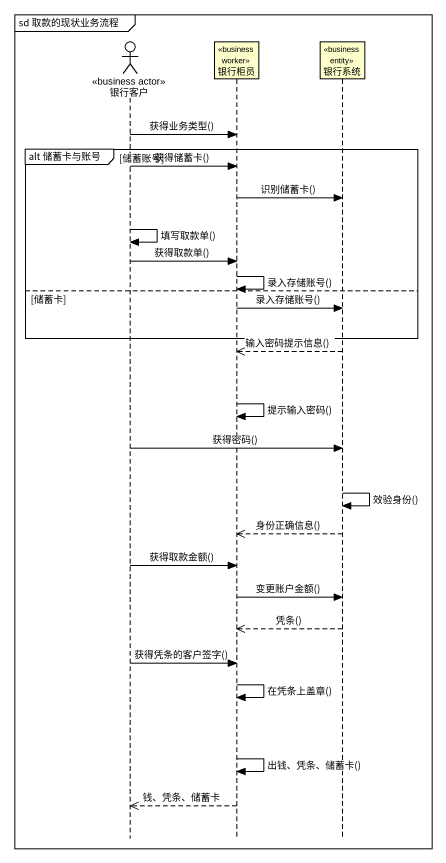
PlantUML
@startuml
mainframe sd 取款的现状业务流程
hide footbox
actor 银行客户 <<business actor>>
participant 银行柜员 <<business worker>>
participant 银行系统 <<business entity>>

银行客户 -> 银行柜员 : 获得业务类型()
group alt 储蓄卡与账号 [储蓄账号]
  银行客户 -> 银行柜员 : 获得储蓄卡()
  银行柜员 -> 银行系统 : 识别储蓄卡()
  银行客户 -> 银行客户 : 填写取款单()
  银行客户 -> 银行柜员 : 获得取款单()
  银行柜员 -> 银行柜员 : 录入存储账号()
else 储蓄卡
  银行柜员 -> 银行系统 : 录入存储账号()
end
银行系统 -->> 银行柜员 : 输入密码提示信息()
银行柜员 -> 银行柜员 : 提示输入密码()
银行客户 -> 银行系统 : 获得密码()
银行系统 -> 银行系统 : 效验身份()
银行系统 -->> 银行柜员 : 身份正确信息()
银行客户 -> 银行柜员 : 获得取款金额()
银行柜员 -> 银行系统 : 变更账户金额()
银行系统 -->> 银行柜员 : 凭条()
银行客户 -> 银行柜员 : 获得凭条的客户签字()
银行柜员 -> 银行柜员 : 在凭条上盖章()
银行柜员 -> 银行柜员 : 出钱、凭条、储蓄卡()
银行柜员 -->> 银行客户 : 钱、凭条、储蓄卡
@enduml
